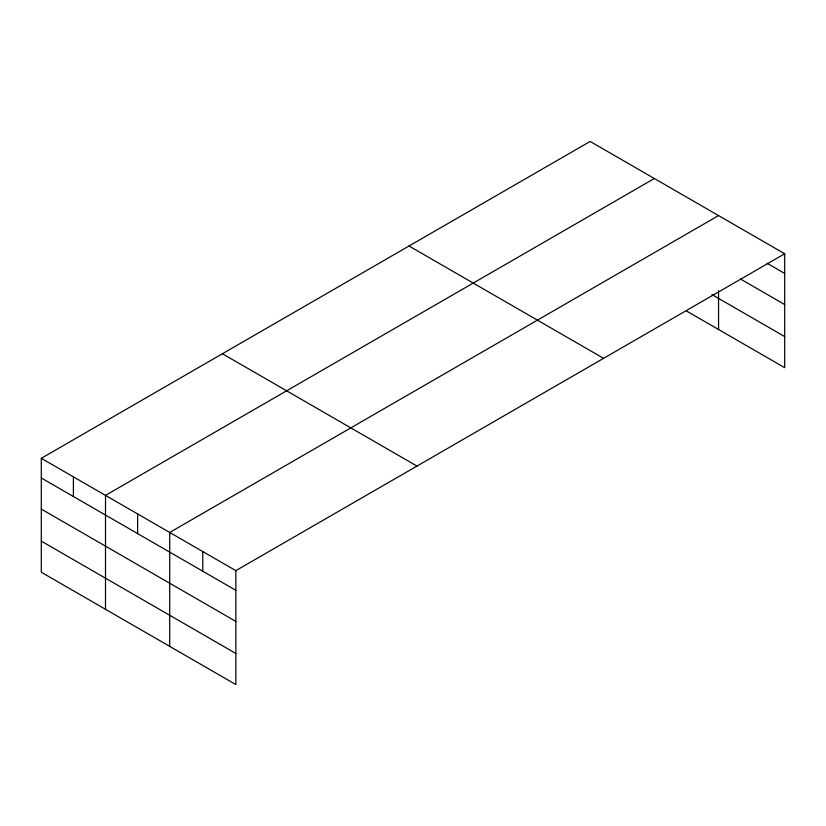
<?xml version="1.0" encoding="UTF-8"?>
<svg xmlns="http://www.w3.org/2000/svg" width="826" height="826" viewBox="0 0 826 826"><rect width="100%" height="100%" fill="white"/><g stroke="black" fill="none" stroke-linecap="round" stroke-linejoin="round"><path stroke-width="1.24" d="M784.7 253.768L590.146 141.442L41.3 458.316L41.3 572.232L235.854 684.558L235.854 570.642L784.7 253.768L784.7 367.684L686.447 310.958M654.347 178.509L105.501 495.383L105.501 609.299M718.548 215.586L169.712 532.45L169.712 646.366M767.065 263.257L784.7 273.447M740.602 279.085L784.7 304.546M711.909 294.562L784.7 336.585M409.025 246.014L603.579 358.339M222.421 353.745L416.975 466.081M41.3 458.316L235.854 570.642M41.3 477.986L235.854 590.311M41.3 509.084L235.854 621.41M41.3 541.123L235.854 653.459M718.548 290.7L718.548 329.491M202.783 551.551L202.783 571.22M137.612 513.917L137.612 533.586M73.4 476.85L73.4 496.519"/></g></svg>
